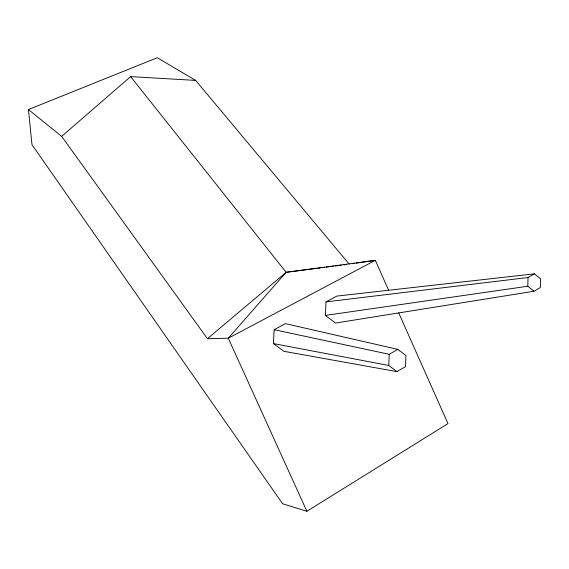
<?xml version="1.0" encoding="UTF-8"?>
<svg xmlns="http://www.w3.org/2000/svg" width="569" height="569" viewBox="0 0 569 569"><rect width="100%" height="100%" fill="white"/><g stroke="black" fill="none" stroke-linecap="round" stroke-linejoin="round"><path stroke-width="0.85" d="M534.021 291.236L527.819 286.235L528.018 277.516L534.391 273.845L540.55 278.853L540.372 287.53L534.021 291.236L335.525 323.057L325.361 315.404L326.023 301.876L336.805 296.093L534.391 273.845M396.949 371.621L388.769 365.469L389.217 354.309L397.816 349.366L405.932 355.525L405.512 366.621L396.949 371.621L283.924 351.315L273.383 343.576L274.158 329.693L285.425 323.647L397.816 349.366M388.634 290.24L375.327 260.332L286.136 272.302L228.283 338.221L207.45 338.697L61.665 136.375L28.45 109.547L157.293 57.732L195.679 80.407L349.259 264.194M61.665 136.375L130.628 76.609L195.679 80.407M207.45 338.697L286.136 272.302L315.944 268.476M28.45 109.547L31.985 144.697L282.601 503.75L306.883 511.268L447.974 423.613L398.698 312.872M352.73 263.682L354.473 263.426M356.208 263.163L375.327 260.332L228.283 338.221L306.883 511.268M325.361 315.404L527.819 286.235M317.694 268.248L320.326 267.907M322.082 267.686L324.707 267.345M326.464 267.124L329.095 266.783M330.845 266.562L333.477 266.221M335.226 265.993L337.858 265.659M339.615 265.431L341.364 265.211M343.996 264.87L346.628 264.535M326.023 301.876L528.018 277.516M273.383 343.576L388.769 365.469M274.158 329.693L389.217 354.309M130.628 76.609L286.136 272.302"/></g></svg>
